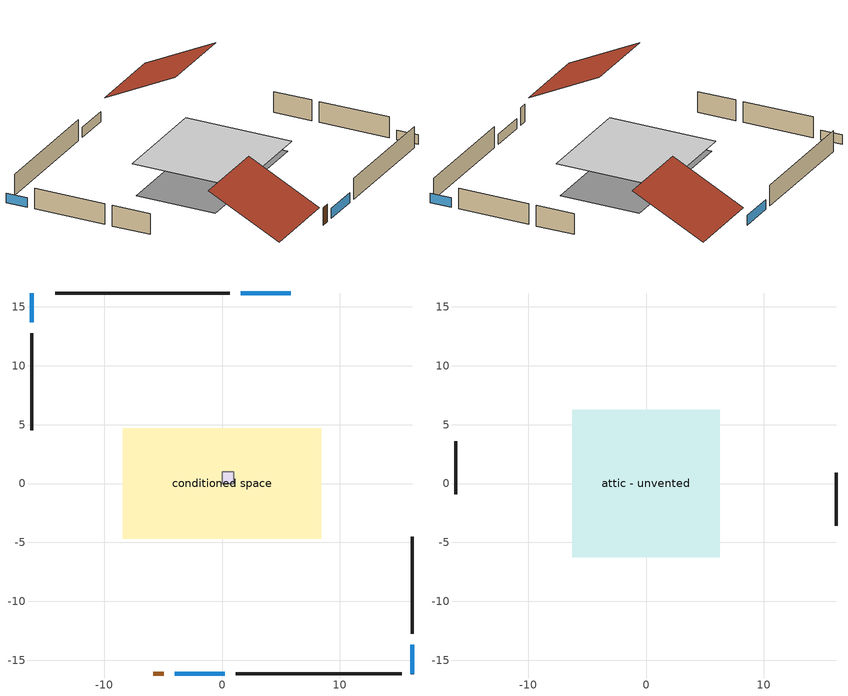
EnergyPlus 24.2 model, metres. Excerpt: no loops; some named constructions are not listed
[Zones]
air source heat pump airloop ret air zone
 floor adiabatic (AdiabaticConst): 0,0 0,1 1,1 1,0 z0
 wall adiabatic (AdiabaticConst): 0,1 0,0 1,0 1,1 0,1 z0:1
 ceiling adiabatic (AdiabaticConst): 1,0 1,1 0,1 0,0 z1
conditioned space
 floor foundation (Slab1 construction): -8.43,-4.68 -8.43,4.68 8.43,4.68 8.43,-4.68 z0
 wall outside (AdiabaticWallConstruction 1): -5.85,-16.17 -4.94,-16.17 z0:2.03
 wall outside (AdiabaticWallConstruction): 5.85,16.17 1.59,16.17 / -4.01,-16.17 0.25,-16.17 z0:1.16; 16.17,-16.17 16.17,-13.67 / -16.17,16.17 -16.17,13.67 z0:1.1
 wall outside (Wall1 construction): 0.67,16.17 -14.16,16.17 z0:2.44
 wall outside (Wall2 construction): 16.17,-12.75 16.17,-4.51 z0:2.44
 wall outside (Wall3 construction): 1.18,-16.17 15.24,-16.17 z0:2.44
 wall outside (Wall4 construction): -16.17,12.75 -16.17,4.51 z0:2.44
 window (WindowConstruction): 5.85,16.17 1.59,16.17 z0:1.16
 window (WindowConstruction 1): 16.17,-16.17 16.17,-13.68 z0:1.1
 window (WindowConstruction 2): -4.01,-16.17 0.25,-16.17 z0:1.16
 window (WindowConstruction 3): -16.17,16.17 -16.17,13.68 z0:1.1
 door (Door): -5.85,-16.17 -4.94,-16.17 z0:2.03
attic - unvented
 floor to conditioned space (Floor1 construction Reversed): -6.28,-6.28 -6.28,6.28 6.28,6.28 6.28,-6.28 z2.44
 wall outside (Wall5 construction): 16.17,-3.58 16.17,0.91 z0:2.44
 wall outside (Wall6 construction): -16.17,3.58 -16.17,-0.91 z0:2.44
 roof outside (Roof1 construction): 6.78,16.17,2.44 6.78,7.77,6.64 16.17,7.77,6.64 16.17,16.17,2.44
 roof outside (Roof2 construction): -6.78,-16.17,2.44 -6.78,-7.77,6.64 -16.17,-7.77,6.64 -16.17,-16.17,2.44
[Material] Roughness=Rough; Thermal Absorptance=0.9
Name | Thickness {m} | Conductivity {W/m-K} | Density {kg/m3} | Specific Heat {J/kg-K} | Solar Absorptance | Visible Absorptance
ceiling loosefill ins | 0.169333 | 0.0480833 | 16.02 | 1046.75 | 0.7 | 0.7
ceiling stud and cavity | 0.1397 | 0.0824711 | 65.682 | 1177.47 | 0.7 | 0.7
gypsum board | 0.0127 | 0.160291 | 801 | 837.4 | 0.6 | 0.6
[Construction]
Floor1 construction: ceiling loosefill ins, ceiling stud and cavity, gypsum board
[EnergyManagementSystem:Program]
total_airflows_program: Set total_infil_flow_rate = 0; Set total_mechvent_flow_rate = 0; Set total_natvent_flow_rate = 0; Set total_whf_flow_rate = 0; Set total_infil_flow_rate = total_infil_flow_rate + (infil_program_Qinf * 1); Set total_mechvent_flow_rate = total_mechvent_flow_rate + (infil_program_Qfan * 1); Set total_natvent_flow_rate = total_natvent_flow_rate + (natural_vent_program_Qnv * 1); Set total_whf_flow_rate = total_whf_flow_rate + (natural_vent_program_Qwhf * 1)
total_loads_program: Set loads_htg_tot = 0; Set loads_clg_tot = 0; If htg_load_cond > 0; Set loads_htg_tot = loads_htg_tot + (htg_load_cond - clg_load_cond) * 1.0; Set loads_htg_tot = loads_htg_tot + (htg_load_duct - clg_load_duct) * 1.0; EndIf; Set loads_htg_tot = (@Max loads_htg_tot 0); If clg_load_cond > 0; Set loads_clg_tot = loads_clg_tot + (clg_load_cond - htg_load_cond) * 1.0; Set loads_clg_tot = loads_clg_tot + (clg_load_duct - htg_load_duct) * 1.0; EndIf; Set loads_clg_tot = (@Max loads_clg_tot 0)
unmet_hours_program: Set htg_unmet_hours = 0; Set clg_unmet_hours = 0; Set unit_htg_unmet_hours = 0; If ((DayOfYear >= 1) && (DayOfYear <= 365)); Set unit_htg_unmet_hours = unit_htg_unmet_hours + conditioned_space_htg_unmet_s; If unit_htg_unmet_hours > htg_unmet_hours; Set htg_unmet_hours = unit_htg_unmet_hours; EndIf; EndIf; Set unit_clg_unmet_hours = 0; If ((DayOfYear >= 1) && (DayOfYear <= 365)); Set unit_clg_unmet_hours = unit_clg_unmet_hours + conditioned_space_clg_unmet_s; If unit_clg_unmet_hours > clg_unmet_hours; Set clg_unmet_hours = unit_clg_unmet_hours; EndIf; EndIf
water_heater_Control: Set water_heater_HPWHSchedOverride = water_heater_T_set; If (water_heater_amb_temp<5.56) || (water_heater_amb_temp>48.89); Set water_heater_UESchedOverride = water_heater_T_set; Set water_heater_LESchedOverride = water_heater_T_set; Else; Set water_heater_UESchedOverride = water_heater_T_set - 9.0; Set water_heater_LESchedOverride = 0; EndIf
water_heater_hpwh_EC_adj: If WarmupFlag == 0; Set dhw_e_cons = water_heater_tank_energy + water_heater_tank_on_cycle_parasitic + water_heater_tank_off_cycle_parasitic + water_heater_coil_energy + water_heater_fan_energy; Set water_heater_hpwh_ec_adj_act = 0.0 * dhw_e_cons / 1; EndIf
water_heater_InletAir: Set water_heater_Tamb_act = water_heater_amb_temp; Set water_heater_RHamb_act = 0; Set water_heater_RHamb_act = water_heater_RHamb_act + (water_heater_amb_rh / 100) / 1; Set water_heater_sens_act = (0 - water_heater_sens_cool - (water_heater_tl + water_heater_fan_pwr)) / 1; Set water_heater_lat_act = (0 - water_heater_lat_cool) / 1
[EnergyManagementSystem:Subroutine]
air_source_heat_pump_airloop_0_duct_subroutine: Set AH_MFR = air_source_heat_pump_airloop_AH_MFR / 1; If AH_MFR > 0; Set AH_Tout = air_source_heat_pump_airloop_AH_Tout; Set AH_Wout = air_source_heat_pump_airloop_AH_Wout; Set RA_T = air_source_heat_pump_airloop_RA_T; Set RA_W = air_source_heat_pump_airloop_Ra_W; Set Fan_RTF = air_source_heat_pump_airloop_Fan_RTF; Set DZ_T = air_source_heat_pump_airloop_0_DZ_T; Set DZ_W = air_source_heat_pump_airloop_0_DZ_W; Set AH_VFR = air_source_heat_pump_airloop_AH_VFR / 1; Set h_SA = (@HFnTdbW AH_Tout AH_Wout); Set h_RA = (@HFnTdbW RA_T RA_W); Set h_fg = (@HfgAirFnWTdb AH_Wout AH_Tout); Set h_DZ = (@HFnTdbW DZ_T DZ_W); Set air_cp = 1006.0; Set f_sup = 0.067; Set f_ret = 0.033; Set sup_lk_mfr = f_sup * AH_MFR; Set ret_lk_mfr = f_ret * AH_MFR; Set SupTotLkToCond = sup_lk_mfr*(h_RA - h_SA); Set SupLatLkToCond = sup_lk_mfr*h_fg*(RA_W-AH_Wout); Set SupSensLkToCond = SupTotLkToCond-SupLatLkToCond; Set supply_ua = 55.214; Set eTm = 0-((Fan_RTF/(AH_MFR*air_cp))*supply_ua); Set t_sup = DZ_T+((AH_Tout-DZ_T)*(@Exp eTm)); Set SupCondToCond = AH_MFR*air_cp*(t_sup-AH_Tout); Set SupCondToDZ = 0-SupCondToCond; Set return_ua = 8.957; Set eTm = 0-((Fan_RTF/(AH_MFR*air_cp))*return_ua); Set t_ret = DZ_T+((RA_T-DZ_T)*(@Exp eTm)); Set RetCondToRP = AH_MFR*air_cp*(t_ret-RA_T); Set RetCondToDZ = 0-RetCondToRP; Set RetLatLkToRP = 0; Set RetSensLkToRP = ret_lk_mfr*air_cp*(DZ_T-RA_T); Set SupTotLkToDZ = sup_lk_mfr*(h_SA-h_DZ); Set SupLatLkToDZ = sup_lk_mfr*h_fg*(AH_Wout-DZ_W); Set SupSensLkToDZ = SupTotLkToDZ-SupLatLkToDZ; Set FracOutsideToCond = 0.5; Set FracOutsideToDZ = 0.0; Set FracCondToOutside = 0.0; Set FracDZToOutside = 0.5; Set FracDZToCond = 0.5; Set FracCondToDZ = 0.0; Set lk_imbal_vfr = @ABS(f_sup - f_ret) * AH_VFR; Set ImbalLkCondToDZ = lk_imbal_vfr * FracCondToDZ; Set ImbalLkDZToCond = lk_imbal_vfr * FracDZToCond; Set ImbalLkOutsideToCond = lk_imbal_vfr * FracOutsideToCond; Set ImbalLkOutsideToDZ = lk_imbal_vfr * FracOutsideToDZ; Set ImbalLkCondToOutside = lk_imbal_vfr * FracCondToOutside; Set ImbalLkDZToOutside = lk_imbal_vfr * FracDZToOutside; Else; Set SupLatLkToCond = 0; Set SupSensLkToCond = 0; Set SupCondToCond = 0; Set RetCondToRP = 0; Set RetLatLkToRP = 0; Set RetSensLkToRP = 0; Set RetCondToDZ = 0; Set SupCondToDZ = 0; Set SupLatLkToDZ = 0; Set SupSensLkToDZ = 0; Set ImbalLkCondToDZ = 0; Set ImbalLkDZToCond = 0; Set ImbalLkOutsideToCond = 0; Set ImbalLkOutsideToDZ = 0; Set ImbalLkCondToOutside = 0; Set ImbalLkDZToOutside = 0; EndIf; Set air_source_heat_pump_airloop_0_SupLatLkToCond = SupLatLkToCond; Set air_source_heat_pump_airloop_0_SupSensLkToCond = SupSensLkToCond; Set air_source_heat_pump_airloop_0_SupCondToLv = SupCondToCond; Set air_source_heat_pump_airloop_0_RetCondToRP = RetCondToRP; Set air_source_heat_pump_airloop_0_RetLatLkToRP = RetLatLkToRP; Set air_source_heat_pump_airloop_0_RetSensLkToRP = RetSensLkToRP; Set air_source_heat_pump_airloop_0_RetCondToDZ = RetCondToDZ; Set air_source_heat_pump_airloop_0_SupCondToDZ = SupCondToDZ; Set air_source_heat_pump_airloop_0_SupLatLkToDZ = SupLatLkToDZ; Set air_source_heat_pump_airloop_0_SupSensLkToDZ = SupSensLkToDZ; Set air_source_heat_pump_airloop_0_ZoneMixCondToDZ = ImbalLkCondToDZ; Set air_source_heat_pump_airloop_0_ZoneMixDZToCond = ImbalLkDZToCond; Set air_source_heat_pump_airloop_0_DuctImbalLkSupFanEquivCond = ImbalLkCondToOutside; Set air_source_heat_pump_airloop_0_DuctImbalLkExhFanEquivCond = ImbalLkOutsideToCond; Set air_source_heat_pump_airloop_0_DuctImbalLkSupFanEquivDZ = ImbalLkDZToOutside; Set air_source_heat_pump_airloop_0_DuctImbalLkExhFanEquivDZ = ImbalLkOutsideToDZ
[EnergyManagementSystem:ProgramCallingManager]
air_source_heat_pump_airloop_0_duct_program_calling_manager: EndOfSystemTimestepAfterHVACReporting; air_source_heat_pump_airloop_0_duct_program
air_source_heat_pump_supply_fan_disaggregate_program_calling_manager: EndOfSystemTimestepBeforeHVACReporting; air_source_heat_pump_supply_fan_disaggregate_program
attic_unvented_1_duct_leakage_imbalance_infil_program_calling_manager: BeginZoneTimestepAfterInitHeatBalance; attic_unvented_1_duct_leakage_imbalance_infil_program
component_loads_program_calling_manager: EndOfZoneTimestepAfterZoneReporting; component_loads_program
fridge_schedule_program_calling_manager: BeginZoneTimestepAfterInitHeatBalance; fridge_schedule_program
infil_program_calling_manager: BeginZoneTimestepAfterInitHeatBalance; infil_program
natural_vent_program_calling_manager: BeginZoneTimestepAfterInitHeatBalance; natural_vent_program
total_airflows_program_calling_manager: EndOfZoneTimestepAfterZoneReporting; total_airflows_program
total_loads_program_calling_manager: EndOfZoneTimestepAfterZoneReporting; total_loads_program
unmet_hours_program_calling_manager: EndOfZoneTimestepBeforeZoneReporting; unmet_hours_program
water_heater_hpwh_EC_adj_ProgramManager: EndOfSystemTimestepBeforeHVACReporting; water_heater_hpwh_EC_adj
water_heater_ProgramManager: InsideHVACSystemIterationLoop; water_heater_Control; water_heater_InletAir
[EnergyManagementSystem:OutputVariable]
Name | EMS Variable | Type of Data in Variable | Update Frequency | EMS Program or Subroutine | Units
air source heat pump supply fan disaggregate clg | air_source_heat_pump_supply_fan_clg | Summed | SystemTimestep | air_source_heat_pump_supply_fan_disaggregate_program | J
air source heat pump supply fan disaggregate htg backup | air_source_heat_pump_supply_fan_backup_htg | Summed | SystemTimestep | air_source_heat_pump_supply_fan_disaggregate_program | J
air source heat pump supply fan disaggregate htg primary | air_source_heat_pump_supply_fan_primary_htg | Summed | SystemTimestep | air_source_heat_pump_supply_fan_disaggregate_program | J
loads_htg_tot_peakload_outvar; loads_htg_tot_annual_outvar; loads_htg_tot_timeseries_outvar | loads_htg_tot | Summed | ZoneTimestep | total_loads_program | J
loads_clg_tot_peakload_outvar; loads_clg_tot_annual_outvar; loads_clg_tot_timeseries_outvar | loads_clg_tot | Summed | ZoneTimestep | total_loads_program | J
htg_unmet_hours_annual_outvar; htg_unmet_hours_timeseries_outvar | htg_unmet_hours | Summed | ZoneTimestep | unmet_hours_program | hr
clg_unmet_hours_annual_outvar; clg_unmet_hours_timeseries_outvar | clg_unmet_hours | Summed | ZoneTimestep | unmet_hours_program | hr
loads_htg_roofs_annual_outvar; loads_htg_roofs_timeseries_outvar | loads_htg_roofs | Summed | ZoneTimestep | component_loads_program | J
loads_htg_ceilings_annual_outvar; loads_htg_ceilings_timeseries_outvar | loads_htg_ceilings | Summed | ZoneTimestep | component_loads_program | J
loads_htg_walls_annual_outvar; loads_htg_walls_timeseries_outvar | loads_htg_walls | Summed | ZoneTimestep | component_loads_program | J
loads_htg_rim_joists_annual_outvar; loads_htg_rim_joists_timeseries_outvar | loads_htg_rim_joists | Summed | ZoneTimestep | component_loads_program | J
loads_htg_foundation_walls_annual_outvar; loads_htg_foundation_walls_timeseries_outvar | loads_htg_foundation_walls | Summed | ZoneTimestep | component_loads_program | J
loads_htg_doors_annual_outvar; loads_htg_doors_timeseries_outvar | loads_htg_doors | Summed | ZoneTimestep | component_loads_program | J
loads_htg_windows_conduction_annual_outvar; loads_htg_windows_conduction_timeseries_outvar | loads_htg_windows_conduction | Summed | ZoneTimestep | component_loads_program | J
loads_htg_windows_solar_annual_outvar; loads_htg_windows_solar_timeseries_outvar | loads_htg_windows_solar | Summed | ZoneTimestep | component_loads_program | J
loads_htg_skylights_conduction_annual_outvar; loads_htg_skylights_conduction_timeseries_outvar | loads_htg_skylights_conduction | Summed | ZoneTimestep | component_loads_program | J
loads_htg_skylights_solar_annual_outvar; loads_htg_skylights_solar_timeseries_outvar | loads_htg_skylights_solar | Summed | ZoneTimestep | component_loads_program | J
loads_htg_floors_annual_outvar; loads_htg_floors_timeseries_outvar | loads_htg_floors | Summed | ZoneTimestep | component_loads_program | J
loads_htg_slabs_annual_outvar; loads_htg_slabs_timeseries_outvar | loads_htg_slabs | Summed | ZoneTimestep | component_loads_program | J
loads_htg_internal_mass_annual_outvar; loads_htg_internal_mass_timeseries_outvar | loads_htg_internal_mass | Summed | ZoneTimestep | component_loads_program | J
loads_htg_infil_annual_outvar; loads_htg_infil_timeseries_outvar | loads_htg_infil | Summed | ZoneTimestep | component_loads_program | J
loads_htg_natvent_annual_outvar; loads_htg_natvent_timeseries_outvar | loads_htg_natvent | Summed | ZoneTimestep | component_loads_program | J
loads_htg_mechvent_annual_outvar; loads_htg_mechvent_timeseries_outvar | loads_htg_mechvent | Summed | ZoneTimestep | component_loads_program | J
loads_htg_whf_annual_outvar; loads_htg_whf_timeseries_outvar | loads_htg_whf | Summed | ZoneTimestep | component_loads_program | J
loads_htg_ducts_annual_outvar; loads_htg_ducts_timeseries_outvar | loads_htg_ducts | Summed | ZoneTimestep | component_loads_program | J
loads_htg_intgains_annual_outvar; loads_htg_intgains_timeseries_outvar | loads_htg_intgains | Summed | ZoneTimestep | component_loads_program | J
loads_htg_lighting_annual_outvar; loads_htg_lighting_timeseries_outvar | loads_htg_lighting | Summed | ZoneTimestep | component_loads_program | J
loads_clg_roofs_annual_outvar; loads_clg_roofs_timeseries_outvar | loads_clg_roofs | Summed | ZoneTimestep | component_loads_program | J
loads_clg_ceilings_annual_outvar; loads_clg_ceilings_timeseries_outvar | loads_clg_ceilings | Summed | ZoneTimestep | component_loads_program | J
loads_clg_walls_annual_outvar; loads_clg_walls_timeseries_outvar | loads_clg_walls | Summed | ZoneTimestep | component_loads_program | J
loads_clg_rim_joists_annual_outvar; loads_clg_rim_joists_timeseries_outvar | loads_clg_rim_joists | Summed | ZoneTimestep | component_loads_program | J
loads_clg_foundation_walls_annual_outvar; loads_clg_foundation_walls_timeseries_outvar | loads_clg_foundation_walls | Summed | ZoneTimestep | component_loads_program | J
loads_clg_doors_annual_outvar; loads_clg_doors_timeseries_outvar | loads_clg_doors | Summed | ZoneTimestep | component_loads_program | J
loads_clg_windows_conduction_annual_outvar; loads_clg_windows_conduction_timeseries_outvar | loads_clg_windows_conduction | Summed | ZoneTimestep | component_loads_program | J
loads_clg_windows_solar_annual_outvar; loads_clg_windows_solar_timeseries_outvar | loads_clg_windows_solar | Summed | ZoneTimestep | component_loads_program | J
loads_clg_skylights_conduction_annual_outvar; loads_clg_skylights_conduction_timeseries_outvar | loads_clg_skylights_conduction | Summed | ZoneTimestep | component_loads_program | J
loads_clg_skylights_solar_annual_outvar; loads_clg_skylights_solar_timeseries_outvar | loads_clg_skylights_solar | Summed | ZoneTimestep | component_loads_program | J
loads_clg_floors_annual_outvar; loads_clg_floors_timeseries_outvar | loads_clg_floors | Summed | ZoneTimestep | component_loads_program | J
loads_clg_slabs_annual_outvar; loads_clg_slabs_timeseries_outvar | loads_clg_slabs | Summed | ZoneTimestep | component_loads_program | J
loads_clg_internal_mass_annual_outvar; loads_clg_internal_mass_timeseries_outvar | loads_clg_internal_mass | Summed | ZoneTimestep | component_loads_program | J
loads_clg_infil_annual_outvar; loads_clg_infil_timeseries_outvar | loads_clg_infil | Summed | ZoneTimestep | component_loads_program | J
loads_clg_natvent_annual_outvar; loads_clg_natvent_timeseries_outvar | loads_clg_natvent | Summed | ZoneTimestep | component_loads_program | J
loads_clg_mechvent_annual_outvar; loads_clg_mechvent_timeseries_outvar | loads_clg_mechvent | Summed | ZoneTimestep | component_loads_program | J
loads_clg_whf_annual_outvar; loads_clg_whf_timeseries_outvar | loads_clg_whf | Summed | ZoneTimestep | component_loads_program | J
loads_clg_ducts_annual_outvar; loads_clg_ducts_timeseries_outvar | loads_clg_ducts | Summed | ZoneTimestep | component_loads_program | J
loads_clg_intgains_annual_outvar; loads_clg_intgains_timeseries_outvar | loads_clg_intgains | Summed | ZoneTimestep | component_loads_program | J
loads_clg_lighting_annual_outvar; loads_clg_lighting_timeseries_outvar | loads_clg_lighting | Summed | ZoneTimestep | component_loads_program | J
total_infil_flow_rate_timeseries_outvar | total_infil_flow_rate | Averaged | ZoneTimestep | total_airflows_program | m^3/s
total_mechvent_flow_rate_timeseries_outvar | total_mechvent_flow_rate | Averaged | ZoneTimestep | total_airflows_program | m^3/s
total_natvent_flow_rate_timeseries_outvar | total_natvent_flow_rate | Averaged | ZoneTimestep | total_airflows_program | m^3/s
total_whf_flow_rate_timeseries_outvar | total_whf_flow_rate | Averaged | ZoneTimestep | total_airflows_program | m^3/s
[Schedule:Day:Interval]
cooling season schedule day; cooling season schedule day 2; cooling season schedule default day; exterior lighting schedule default day; natural vent schedule default day: No, 24:00, 0
cooling season schedule day 1; natural vent schedule day: No, 24:00, 1
exterior lighting schedule day: No, 01:00, 0.566667, 03:00, 0.524167, 05:00, 0.495833, 06:00, 0.5525, 07:00, 0.623333, 08:00, 0.580833, 09:00, 0.439167, 10:00, 0.354167, 12:00, 0.34, 13:00, 0.354167, 14:00, 0.396667, 15:00, 0.425, 16:00, 0.495833, 17:00, 0.623333, 18:00, 0.793333, 19:00, 0.906667, 20:00, 0.963333, 21:00, 0.991667, 22:00, 0.920833, 23:00, 0.793333, 24:00, 0.665833
exterior lighting schedule day 1: No, 01:00, 0.528571, 03:00, 0.488929, 05:00, 0.4625, 06:00, 0.515357, 07:00, 0.581429, 08:00, 0.541786, 09:00, 0.409643, 10:00, 0.330357, 12:00, 0.317143, 13:00, 0.330357, 14:00, 0.37, 15:00, 0.396429, 16:00, 0.4625, 17:00, 0.581429, 18:00, 0.74, 19:00, 0.845714, 20:00, 0.898571, 21:00, 0.925, 22:00, 0.858929, 23:00, 0.74, 24:00, 0.621071
exterior lighting schedule day 10: No, 01:00, 0.552381, 03:00, 0.510952, 05:00, 0.483333, 06:00, 0.538571, 07:00, 0.607619, 08:00, 0.56619, 09:00, 0.428095, 10:00, 0.345238, 12:00, 0.331429, 13:00, 0.345238, 14:00, 0.386667, 15:00, 0.414286, 16:00, 0.483333, 17:00, 0.607619, 18:00, 0.773333, 19:00, 0.88381, 20:00, 0.939048, 21:00, 0.966667, 22:00, 0.897619, 23:00, 0.773333, 24:00, 0.649048
exterior lighting schedule day 11: No, 01:00, 0.571429, 03:00, 0.528571, 05:00, 0.5, 06:00, 0.557143, 07:00, 0.628571, 08:00, 0.585714, 09:00, 0.442857, 10:00, 0.357143, 12:00, 0.342857, 13:00, 0.357143, 14:00, 0.4, 15:00, 0.428571, 16:00, 0.5, 17:00, 0.628571, 18:00, 0.8, 19:00, 0.914286, 20:00, 0.971429, 21:00, 1, 22:00, 0.928571, 23:00, 0.8, 24:00, 0.671429
exterior lighting schedule day 2: No, 01:00, 0.485714, 03:00, 0.449286, 05:00, 0.425, 06:00, 0.473571, 07:00, 0.534286, 08:00, 0.497857, 09:00, 0.376429, 10:00, 0.303571, 12:00, 0.291429, 13:00, 0.303571, 14:00, 0.34, 15:00, 0.364286, 16:00, 0.425, 17:00, 0.534286, 18:00, 0.68, 19:00, 0.777143, 20:00, 0.825714, 21:00, 0.85, 22:00, 0.789286, 23:00, 0.68, 24:00, 0.570714
exterior lighting schedule day 3: No, 01:00, 0.442857, 03:00, 0.409643, 05:00, 0.3875, 06:00, 0.431786, 07:00, 0.487143, 08:00, 0.453929, 09:00, 0.343214, 10:00, 0.276786, 12:00, 0.265714, 13:00, 0.276786, 14:00, 0.31, 15:00, 0.332143, 16:00, 0.3875, 17:00, 0.487143, 18:00, 0.62, 19:00, 0.708571, 20:00, 0.752857, 21:00, 0.775, 22:00, 0.719643, 23:00, 0.62, 24:00, 0.520357
exterior lighting schedule day 4: No, 01:00, 0.4, 03:00, 0.37, 05:00, 0.35, 06:00, 0.39, 07:00, 0.44, 08:00, 0.41, 09:00, 0.31, 10:00, 0.25, 12:00, 0.24, 13:00, 0.25, 14:00, 0.28, 15:00, 0.3, 16:00, 0.35, 17:00, 0.44, 18:00, 0.56, 19:00, 0.64, 20:00, 0.68, 21:00, 0.7, 22:00, 0.65, 23:00, 0.56, 24:00, 0.47
exterior lighting schedule day 5: No, 01:00, 0.380952, 03:00, 0.352381, 05:00, 0.333333, 06:00, 0.371429, 07:00, 0.419048, 08:00, 0.390476, 09:00, 0.295238, 10:00, 0.238095, 12:00, 0.228571, 13:00, 0.238095, 14:00, 0.266667, 15:00, 0.285714, 16:00, 0.333333, 17:00, 0.419048, 18:00, 0.533333, 19:00, 0.609524, 20:00, 0.647619, 21:00, 0.666667, 22:00, 0.619048, 23:00, 0.533333, 24:00, 0.447619
exterior lighting schedule day 6: No, 01:00, 0.390476, 03:00, 0.36119, 05:00, 0.341667, 06:00, 0.380714, 07:00, 0.429524, 08:00, 0.400238, 09:00, 0.302619, 10:00, 0.244048, 12:00, 0.234286, 13:00, 0.244048, 14:00, 0.273333, 15:00, 0.292857, 16:00, 0.341667, 17:00, 0.429524, 18:00, 0.546667, 19:00, 0.624762, 20:00, 0.66381, 21:00, 0.683333, 22:00, 0.634524, 23:00, 0.546667, 24:00, 0.45881
exterior lighting schedule day 7: No, 01:00, 0.419048, 03:00, 0.387619, 05:00, 0.366667, 06:00, 0.408571, 07:00, 0.460952, 08:00, 0.429524, 09:00, 0.324762, 10:00, 0.261905, 12:00, 0.251429, 13:00, 0.261905, 14:00, 0.293333, 15:00, 0.314286, 16:00, 0.366667, 17:00, 0.460952, 18:00, 0.586667, 19:00, 0.670476, 20:00, 0.712381, 21:00, 0.733333, 22:00, 0.680952, 23:00, 0.586667, 24:00, 0.492381
exterior lighting schedule day 8: No, 01:00, 0.466667, 03:00, 0.431667, 05:00, 0.408333, 06:00, 0.455, 07:00, 0.513333, 08:00, 0.478333, 09:00, 0.361667, 10:00, 0.291667, 12:00, 0.28, 13:00, 0.291667, 14:00, 0.326667, 15:00, 0.35, 16:00, 0.408333, 17:00, 0.513333, 18:00, 0.653333, 19:00, 0.746667, 20:00, 0.793333, 21:00, 0.816667, 22:00, 0.758333, 23:00, 0.653333, 24:00, 0.548333
exterior lighting schedule day 9: No, 01:00, 0.509524, 03:00, 0.47131, 05:00, 0.445833, 06:00, 0.496786, 07:00, 0.560476, 08:00, 0.522262, 09:00, 0.394881, 10:00, 0.318452, 12:00, 0.305714, 13:00, 0.318452, 14:00, 0.356667, 15:00, 0.382143, 16:00, 0.445833, 17:00, 0.560476, 18:00, 0.713333, 19:00, 0.815238, 20:00, 0.86619, 21:00, 0.891667, 22:00, 0.827976, 23:00, 0.713333, 24:00, 0.59869
[Schedule:Week:Daily]
cooling season schedule Week Rule - Jan1-May26: cooling season schedule day, cooling season schedule day, cooling season schedule day, cooling season schedule day, cooling season schedule day, cooling season schedule day, cooling season schedule day, cooling season schedule default day, cooling season schedule default day, cooling season schedule default day, cooling season schedule default day, cooling season schedule default day
cooling season schedule Week Rule - May27-Jun2: cooling season schedule day, cooling season schedule day, cooling season schedule day, cooling season schedule day, cooling season schedule day, cooling season schedule day 1, cooling season schedule day 1, cooling season schedule default day, cooling season schedule default day, cooling season schedule default day, cooling season schedule default day, cooling season schedule default day
cooling season schedule Week Rule - Jun3-Sep29: cooling season schedule day 1, cooling season schedule day 1, cooling season schedule day 1, cooling season schedule day 1, cooling season schedule day 1, cooling season schedule day 1, cooling season schedule day 1, cooling season schedule default day, cooling season schedule default day, cooling season schedule default day, cooling season schedule default day, cooling season schedule default day
cooling season schedule Week Rule - Sep30-Oct6: cooling season schedule day 1, cooling season schedule day 2, cooling season schedule day 2, cooling season schedule day 2, cooling season schedule day 2, cooling season schedule day 2, cooling season schedule day 2, cooling season schedule default day, cooling season schedule default day, cooling season schedule default day, cooling season schedule default day, cooling season schedule default day
cooling season schedule Week Rule - Oct7-Dec31: cooling season schedule day 2, cooling season schedule day 2, cooling season schedule day 2, cooling season schedule day 2, cooling season schedule day 2, cooling season schedule day 2, cooling season schedule day 2, cooling season schedule default day, cooling season schedule default day, cooling season schedule default day, cooling season schedule default day, cooling season schedule default day
natural vent schedule Week Rule - Jan1-Jan6: natural vent schedule day, natural vent schedule day, natural vent schedule default day, natural vent schedule day, natural vent schedule default day, natural vent schedule day, natural vent schedule default day, natural vent schedule default day, natural vent schedule default day, natural vent schedule default day, natural vent schedule default day, natural vent schedule default day
natural vent schedule Week Rule - Jan7-Dec31: natural vent schedule default day, natural vent schedule day, natural vent schedule default day, natural vent schedule day, natural vent schedule default day, natural vent schedule day, natural vent schedule default day, natural vent schedule default day, natural vent schedule default day, natural vent schedule default day, natural vent schedule default day, natural vent schedule default day
[Schedule:Year]
cooling season schedule: cooling season schedule Week Rule - Jan1-May26, 1, 1, 5, 26, cooling season schedule Week Rule - May27-Jun2, 5, 27, 6, 2, cooling season schedule Week Rule - Jun3-Sep29, 6, 3, 9, 29, cooling season schedule Week Rule - Sep30-Oct6, 9, 30, 10, 6, cooling season schedule Week Rule - Oct7-Dec31, 10, 7, 12, 31
natural vent schedule: natural vent schedule Week Rule - Jan1-Jan6, 1, 1, 1, 6, natural vent schedule Week Rule - Jan7-Dec31, 1, 7, 12, 31
[Schedule:File]
hot_water_dishwasher: File=in.schedules.csv; Column Number=6; Rows to Skip at Top=1; Number of Hours of Data=8760; Column Separator=Comma; Interpolate to Timestep=Yes; Minutes per Item=15; Adjust Schedule for Daylight Savings=Yes
